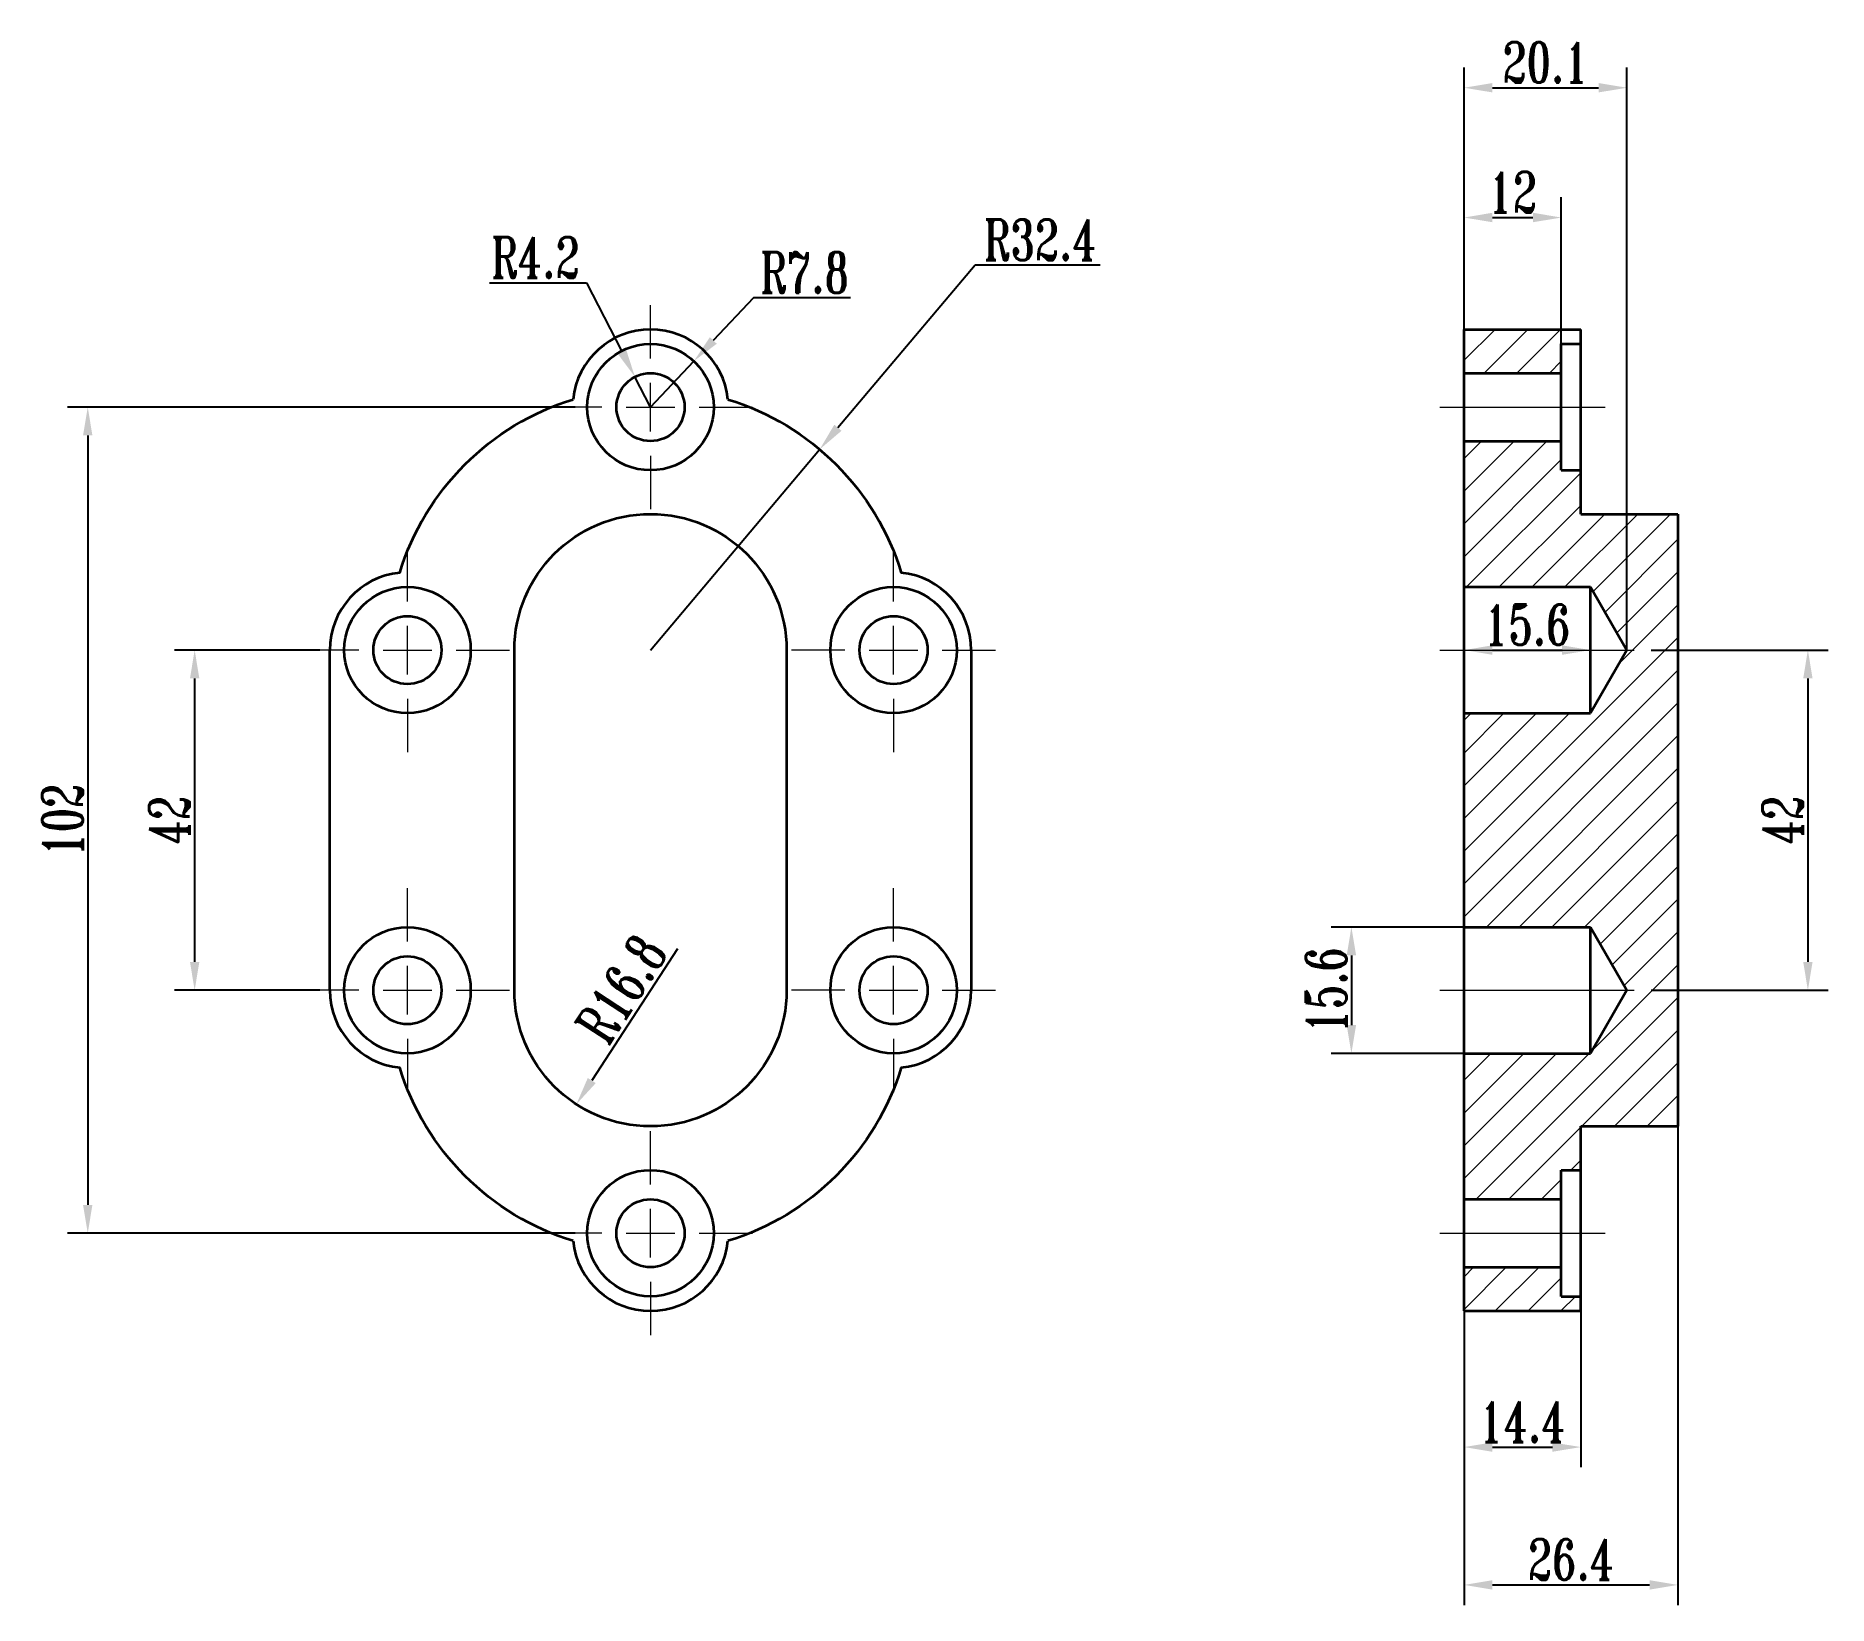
# Model space of a CAD drawing. Header units: millimetres. Extents: x -7 to 214, y 60 to 254.
import ezdxf

# ---------------------------------------------------------------- set-up
doc = ezdxf.new("R2010")
doc.units = ezdxf.units.MM
doc.linetypes.add('ACAD_ISO08W100', pattern=[36, 24, -3, 6, -3])
for name, color, linetype, lineweight in [('剖面线', 142, 'Continuous', 13), ('文本层', 212, 'Continuous', 13), ('点划线', 1, 'ACAD_ISO08W100', 13), ('轮廓线', 7, 'Continuous', 35)]:
    doc.layers.add(name, color=color, linetype=linetype, lineweight=lineweight)
doc.styles.add('数字与字母', font='romant.shx', dxfattribs={"width": 0.7})
doc.dimstyles.new('机械标注', dxfattribs={"dimtxt": 5, "dimasz": 3.5, "dimexe": 2.5, "dimexo": 0, "dimtad": 1, "dimtoh": 1, "dimdec": 1, "dimdsep": 46, "dimtxsty": '数字与字母', "dimcen": -3, "dimadec": 0, "dimazin": 0, "dimtfac": 1, "dimtdec": 1, "dimtmove": 0, "dimatfit": 3, "dimfxl": 0, "dimarcsym": 0})

# ---------------------------------------------------------------- blocks, each defined once
blk = doc.blocks.new('*D1')
at = {"layer": 'Defpoints', "color": 0}
for p in [(28.24, 178.14), (12.77, 136.14), (28.24, 136.14)]:
    blk.add_point(p, dxfattribs=at)
at = {"layer": '文本层', "color": 0, "lineweight": -2}
for p, q in [((28.24, 178.14), (10.27, 178.14)), ((12.77, 174.64), (12.77, 139.64)), ((28.24, 136.14), (10.27, 136.14))]:
    blk.add_line(p, q, dxfattribs=at)
at = {"layer": '文本层', "color": 0}
for points in [[(12.19, 174.64), (13.35, 174.64), (12.77, 178.14)], [(12.19, 139.64), (13.35, 139.64), (12.77, 136.14)]]:
    blk.add_solid(points, dxfattribs=at)
at = {"layer": '文本层', "color": 0, "insert": (9.65, 157.14), "char_height": 5, "attachment_point": 5, "rotation": 90, "style": '数字与字母'}
blk.add_mtext('42', dxfattribs=at)
blk = doc.blocks.new('*D2')
at = {"layer": 'Defpoints', "color": 0}
for p in [(59.74, 208.14), (-0.43, 106.14), (59.74, 106.14)]:
    blk.add_point(p, dxfattribs=at)
at = {"layer": '文本层', "color": 0, "lineweight": -2}
for p, q in [((59.74, 208.14), (-2.93, 208.14)), ((-0.43, 204.64), (-0.43, 109.64)), ((59.74, 106.14), (-2.93, 106.14))]:
    blk.add_line(p, q, dxfattribs=at)
at = {"layer": '文本层', "color": 0}
for points in [[(-1.01, 204.64), (0.15, 204.64), (-0.43, 208.14)], [(-1.01, 109.64), (0.15, 109.64), (-0.43, 106.14)]]:
    blk.add_solid(points, dxfattribs=at)
at = {"layer": '文本层', "color": 0, "insert": (-3.55, 157.14), "char_height": 5, "attachment_point": 5, "rotation": 90, "style": '数字与字母'}
blk.add_mtext('102', dxfattribs=at)
blk = doc.blocks.new('*D3')
at = {"layer": 'Defpoints', "color": 0}
for p in [(192.57, 178.14), (192.57, 136.14), (211.91, 136.14)]:
    blk.add_point(p, dxfattribs=at)
at = {"layer": '文本层', "color": 0, "lineweight": -2}
for p, q in [((192.57, 178.14), (214.41, 178.14)), ((211.91, 174.64), (211.91, 139.64)), ((192.57, 136.14), (214.41, 136.14))]:
    blk.add_line(p, q, dxfattribs=at)
at = {"layer": '文本层', "color": 0}
for points in [[(211.33, 174.64), (212.49, 174.64), (211.91, 178.14)], [(211.33, 139.64), (212.49, 139.64), (211.91, 136.14)]]:
    blk.add_solid(points, dxfattribs=at)
at = {"layer": '文本层', "color": 0, "insert": (208.79, 157.14), "char_height": 5, "attachment_point": 5, "rotation": 90, "style": '数字与字母'}
blk.add_mtext('42', dxfattribs=at)
blk = doc.blocks.new('*D4')
at = {"layer": 'Defpoints', "color": 0}
for p in [(169.47, 143.94), (155.56, 128.34), (169.47, 128.34)]:
    blk.add_point(p, dxfattribs=at)
at = {"layer": '文本层', "color": 0, "lineweight": -2}
for p, q in [((169.47, 143.94), (153.06, 143.94)), ((155.56, 140.44), (155.56, 131.84)), ((169.47, 128.34), (153.06, 128.34))]:
    blk.add_line(p, q, dxfattribs=at)
at = {"layer": '文本层', "color": 0}
for points in [[(154.98, 140.44), (156.14, 140.44), (155.56, 143.94)], [(154.98, 131.84), (156.14, 131.84), (155.56, 128.34)]]:
    blk.add_solid(points, dxfattribs=at)
at = {"layer": '文本层', "color": 0, "insert": (152.44, 136.14), "char_height": 5, "attachment_point": 5, "rotation": 90, "style": '数字与字母'}
blk.add_mtext('15.6', dxfattribs=at)
blk = doc.blocks.new('*D5')
at = {"layer": 'Defpoints', "color": 0}
for p in [(169.47, 96.54), (183.87, 96.54), (183.87, 79.73)]:
    blk.add_point(p, dxfattribs=at)
at = {"layer": '文本层', "color": 0, "lineweight": -2}
for p, q in [((169.47, 96.54), (169.47, 77.23)), ((183.87, 96.54), (183.87, 77.23)), ((172.97, 79.73), (180.37, 79.73))]:
    blk.add_line(p, q, dxfattribs=at)
at = {"layer": '文本层', "color": 0}
for points in [[(172.97, 80.31), (172.97, 79.15), (169.47, 79.73)], [(180.37, 80.31), (180.37, 79.15), (183.87, 79.73)]]:
    blk.add_solid(points, dxfattribs=at)
at = {"layer": '文本层', "color": 0, "insert": (176.67, 82.85), "char_height": 5, "attachment_point": 5, "style": '数字与字母'}
blk.add_mtext('14.4', dxfattribs=at)
blk = doc.blocks.new('*D6')
at = {"layer": 'Defpoints', "color": 0}
for p in [(195.87, 119.34), (169.47, 86.89), (195.87, 62.71)]:
    blk.add_point(p, dxfattribs=at)
at = {"layer": '文本层', "color": 0, "lineweight": -2}
for p, q in [((195.87, 119.34), (195.87, 60.21)), ((169.47, 86.89), (169.47, 60.21)), ((172.97, 62.71), (192.37, 62.71))]:
    blk.add_line(p, q, dxfattribs=at)
at = {"layer": '文本层', "color": 0}
for points in [[(172.97, 63.29), (172.97, 62.13), (169.47, 62.71)], [(192.37, 63.29), (192.37, 62.13), (195.87, 62.71)]]:
    blk.add_solid(points, dxfattribs=at)
at = {"layer": '文本层', "color": 0, "insert": (182.67, 65.84), "char_height": 5, "attachment_point": 5, "style": '数字与字母'}
blk.add_mtext('26.4', dxfattribs=at)
blk = doc.blocks.new('*D7')
at = {"layer": 'Defpoints', "color": 0}
for p in [(181.47, 231.55), (169.47, 217.74), (181.47, 215.94)]:
    blk.add_point(p, dxfattribs=at)
at = {"layer": '文本层', "color": 0, "lineweight": -2}
for p, q in [((169.47, 217.74), (169.47, 234.05)), ((181.47, 215.94), (181.47, 234.05)), ((172.97, 231.55), (177.97, 231.55))]:
    blk.add_line(p, q, dxfattribs=at)
at = {"layer": '文本层', "color": 0}
for points in [[(172.97, 232.14), (172.97, 230.97), (169.47, 231.55)], [(177.97, 232.14), (177.97, 230.97), (181.47, 231.55)]]:
    blk.add_solid(points, dxfattribs=at)
at = {"layer": '文本层', "color": 0, "insert": (175.47, 234.68), "char_height": 5, "attachment_point": 5, "style": '数字与字母'}
blk.add_mtext('12', dxfattribs=at)
blk = doc.blocks.new('*D8')
at = {"layer": 'Defpoints', "color": 0}
for p in [(189.57, 247.58), (169.47, 217.74), (189.57, 178.14)]:
    blk.add_point(p, dxfattribs=at)
at = {"layer": '文本层', "color": 0, "lineweight": -2}
for p, q in [((169.47, 217.74), (169.47, 250.08)), ((189.57, 178.14), (189.57, 250.08)), ((172.97, 247.58), (186.07, 247.58))]:
    blk.add_line(p, q, dxfattribs=at)
at = {"layer": '文本层', "color": 0}
for points in [[(172.97, 248.16), (172.97, 247), (169.47, 247.58)], [(186.07, 248.16), (186.07, 247), (189.57, 247.58)]]:
    blk.add_solid(points, dxfattribs=at)
at = {"layer": '文本层', "color": 0, "insert": (179.52, 250.71), "char_height": 5, "attachment_point": 5, "style": '数字与字母'}
blk.add_mtext('20.1', dxfattribs=at)
blk = doc.blocks.new('*D9')
at = {"layer": 'Defpoints', "color": 0}
for p in [(169.47, 181.7), (185.07, 181.7), (185.07, 178.14)]:
    blk.add_point(p, dxfattribs=at)
at = {"layer": '文本层', "color": 0, "lineweight": -2}
for p, q in [((169.47, 181.7), (169.47, 175.64)), ((185.07, 181.7), (185.07, 175.64)), ((172.97, 178.14), (181.57, 178.14))]:
    blk.add_line(p, q, dxfattribs=at)
at = {"layer": '文本层', "color": 0}
for points in [[(172.97, 178.73), (172.97, 177.56), (169.47, 178.14)], [(181.57, 178.73), (181.57, 177.56), (185.07, 178.14)]]:
    blk.add_solid(points, dxfattribs=at)
at = {"layer": '文本层', "color": 0, "insert": (177.27, 181.27), "char_height": 5, "attachment_point": 5, "style": '数字与字母'}
blk.add_mtext('15.6', dxfattribs=at)
blk = doc.blocks.new('*D10')
at = {"layer": 'Defpoints', "color": 0}
for p in [(89.92, 202.92), (69.04, 178.14)]:
    blk.add_point(p, dxfattribs=at)
at = {"layer": '文本层', "color": 0, "lineweight": -2}
for p, q in [((109.1, 225.68), (92.18, 205.6)), ((124.56, 225.68), (109.1, 225.68)), ((69.04, 178.14), (89.92, 202.92))]:
    blk.add_line(p, q, dxfattribs=at)
at = {"layer": '文本层', "color": 0}
blk.add_solid([(91.73, 205.97), (92.62, 205.22), (89.92, 202.92)], dxfattribs=at)
at = {"layer": '文本层', "color": 0, "insert": (117.14, 228.8), "char_height": 5, "attachment_point": 5, "style": '数字与字母'}
blk.add_mtext('R32.4', dxfattribs=at)
blk = doc.blocks.new('*D12')
at = {"layer": 'Defpoints', "color": 0}
for p in [(74.39, 213.82), (69.04, 208.14)]:
    blk.add_point(p, dxfattribs=at)
at = {"layer": '文本层', "color": 0, "lineweight": -2}
for p, q in [((81.76, 221.63), (76.79, 216.37)), ((93.72, 221.63), (81.76, 221.63)), ((69.04, 208.14), (74.39, 213.82))]:
    blk.add_line(p, q, dxfattribs=at)
at = {"layer": '文本层', "color": 0}
blk.add_solid([(76.37, 216.77), (77.22, 215.97), (74.39, 213.82)], dxfattribs=at)
at = {"layer": '文本层', "color": 0, "insert": (88.05, 224.76), "char_height": 5, "attachment_point": 5, "style": '数字与字母'}
blk.add_mtext('R7.8', dxfattribs=at)
blk = doc.blocks.new('*D13')
at = {"layer": 'Defpoints', "color": 0}
for p in [(67.12, 211.88), (69.04, 208.14)]:
    blk.add_point(p, dxfattribs=at)
at = {"layer": '文本层', "color": 0, "lineweight": -2}
for p, q in [((49.17, 223.49), (61.13, 223.49)), ((61.13, 223.49), (65.51, 214.99)), ((69.04, 208.14), (67.12, 211.88))]:
    blk.add_line(p, q, dxfattribs=at)
at = {"layer": '文本层', "color": 0}
blk.add_solid([(66.03, 215.25), (65, 214.72), (67.12, 211.88)], dxfattribs=at)
at = {"layer": '文本层', "color": 0, "insert": (54.84, 226.61), "char_height": 5, "attachment_point": 5, "style": '数字与字母'}
blk.add_mtext('R4.2', dxfattribs=at)
blk = doc.blocks.new('*D14')
at = {"layer": 'Defpoints', "color": 0}
for p in [(69.04, 136.14), (59.89, 122.06)]:
    blk.add_point(p, dxfattribs=at)
at = {"layer": '文本层', "color": 0, "lineweight": -2}
blk.add_line((72.38, 141.27), (61.79, 124.99), dxfattribs=at)
at = {"layer": '文本层', "color": 0}
blk.add_solid([(61.3, 125.31), (62.28, 124.67), (59.89, 122.06)], dxfattribs=at)
at = {"layer": '文本层', "color": 0, "insert": (65.42, 136.3), "char_height": 5, "attachment_point": 5, "rotation": 56.9676, "style": '数字与字母'}
blk.add_mtext('R16.8', dxfattribs=at)

msp = doc.modelspace()

# ---------------------------------------------------------------- hatches: boundary and pattern name
at = {"layer": '剖面线'}
h = msp.add_hatch(dxfattribs=at)
h.set_pattern_fill('ANSI31', color=256, scale=0.9, style=0)
h.paths.add_polyline_path([(195.87, 194.94), (183.87, 194.94), (183.87, 200.34), (181.47, 200.34), (181.47, 203.94), (169.47, 203.94), (169.47, 185.94), (185.07, 185.94), (189.57, 178.14), (185.07, 170.34), (169.47, 170.34), (169.47, 143.94), (185.07, 143.94), (189.57, 136.14), (185.07, 128.34), (169.47, 128.34), (169.47, 110.34), (181.47, 110.34), (181.47, 113.94), (183.87, 113.94), (183.87, 119.34), (195.87, 119.34)])
h.paths.add_polyline_path([(181.47, 101.94), (169.47, 101.94), (169.47, 96.54), (183.87, 96.54), (183.87, 98.34), (181.47, 98.34)])
h.paths.add_polyline_path([(181.47, 215.94), (183.87, 215.94), (183.87, 217.74), (169.47, 217.74), (169.47, 212.34), (181.47, 212.34)])

# ---------------------------------------------------------------- linework, layer by layer
at = {"layer": '点划线'}
for p, q in [((69.04, 214.14), (69.04, 220.74)), ((69.04, 205.14), (69.04, 211.14)), ((69.04, 205.14), (69.04, 211.14)), ((63.04, 208.14), (56.44, 208.14)), ((66.04, 208.14), (72.04, 208.14)), ((66.04, 208.14), (72.04, 208.14)), ((75.04, 208.14), (81.64, 208.14)), ((166.47, 208.14), (186.87, 208.14)), ((69.04, 202.14), (69.04, 195.54)), ((39.04, 184.14), (39.04, 190.74)), ((99.04, 184.14), (99.04, 190.74)), ((39.04, 184.14), (39.04, 188.94)), ((39.04, 175.14), (39.04, 181.14)), ((39.04, 175.14), (39.04, 181.14)), ((39.04, 175.14), (39.04, 181.14)), ((99.04, 175.14), (99.04, 181.14)), ((99.04, 175.14), (99.04, 181.14)), ((33.04, 178.14), (26.44, 178.14)), ((33.04, 178.14), (28.24, 178.14)), ((36.04, 178.14), (42.04, 178.14)), ((36.04, 178.14), (42.04, 178.14)), ((36.04, 178.14), (42.04, 178.14)), ((45.04, 178.14), (49.84, 178.14)), ((45.04, 178.14), (51.64, 178.14)), ((93.04, 178.14), (86.44, 178.14)), ((96.04, 178.14), (102.04, 178.14)), ((96.04, 178.14), (102.04, 178.14)), ((105.04, 178.14), (111.64, 178.14)), ((166.47, 178.14), (192.57, 178.14)), ((39.04, 172.14), (39.04, 167.34)), ((39.04, 172.14), (39.04, 165.54)), ((99.04, 172.14), (99.04, 165.54)), ((39.04, 142.14), (39.04, 148.74)), ((99.04, 142.14), (99.04, 148.74)), ((39.04, 133.14), (39.04, 139.14)), ((39.04, 133.14), (39.04, 139.14)), ((99.04, 133.14), (99.04, 139.14)), ((99.04, 133.14), (99.04, 139.14)), ((33.04, 136.14), (26.44, 136.14)), ((36.04, 136.14), (42.04, 136.14)), ((36.04, 136.14), (42.04, 136.14)), ((45.04, 136.14), (51.64, 136.14)), ((93.04, 136.14), (86.44, 136.14)), ((96.04, 136.14), (102.04, 136.14)), ((96.04, 136.14), (102.04, 136.14)), ((105.04, 136.14), (111.64, 136.14)), ((166.47, 136.14), (192.57, 136.14)), ((39.04, 130.14), (39.04, 123.54)), ((99.04, 130.14), (99.04, 123.54)), ((69.04, 112.14), (69.04, 118.74)), ((69.04, 103.14), (69.04, 109.14)), ((69.04, 103.14), (69.04, 109.14)), ((63.04, 106.14), (56.44, 106.14)), ((66.04, 106.14), (72.04, 106.14)), ((66.04, 106.14), (72.04, 106.14)), ((75.04, 106.14), (81.64, 106.14)), ((166.47, 106.14), (186.87, 106.14)), ((69.04, 100.14), (69.04, 93.54))]:
    msp.add_line(p, q, dxfattribs=at)
at = {"layer": '轮廓线'}
for p, q in [((169.47, 217.74), (183.87, 217.74)), ((169.47, 96.54), (169.47, 217.74)), ((183.87, 194.94), (183.87, 217.74)), ((181.47, 200.34), (181.47, 215.94)), ((181.47, 215.94), (183.87, 215.94)), ((169.47, 212.34), (181.47, 212.34)), ((169.47, 203.94), (181.47, 203.94)), ((181.47, 200.34), (183.87, 200.34)), ((183.87, 194.94), (195.87, 194.94)), ((195.87, 194.94), (195.87, 119.34)), ((169.47, 185.94), (185.07, 185.94)), ((185.07, 170.34), (185.07, 185.94)), ((185.07, 185.94), (189.57, 178.14)), ((189.57, 178.14), (185.07, 170.34)), ((169.47, 170.34), (185.07, 170.34)), ((169.47, 143.94), (185.07, 143.94)), ((185.07, 128.34), (185.07, 143.94)), ((185.07, 143.94), (189.57, 136.14)), ((189.57, 136.14), (185.07, 128.34)), ((169.47, 128.34), (185.07, 128.34)), ((183.87, 119.34), (195.87, 119.34)), ((183.87, 96.54), (183.87, 119.34)), ((181.47, 98.34), (181.47, 113.94)), ((181.47, 113.94), (183.87, 113.94)), ((169.47, 110.34), (181.47, 110.34)), ((169.47, 101.94), (181.47, 101.94)), ((181.47, 98.34), (183.87, 98.34)), ((169.47, 96.54), (183.87, 96.54))]:
    msp.add_line(p, q, dxfattribs=at)
for points in [[(38.08, 187.69, -0.247973), (59.49, 209.1, -0.247973)], [(78.6, 209.1, -0.247973), (100, 187.69)], [(59.49, 105.18, -0.247973), (38.08, 126.59)], [(100, 126.59, -0.247973), (78.6, 105.18, -0.247973)]]:
    msp.add_lwpolyline(points, format="xyb", dxfattribs=at)
msp.add_lwpolyline([(52.24, 136.14), (52.24, 178.14, -1), (85.84, 178.14), (85.84, 136.14, -1)], format="xyb", close=True, dxfattribs=at)
for points in [[(29.44, 136.14), (29.44, 178.14)], [(108.64, 178.14), (108.64, 136.14)]]:
    msp.add_lwpolyline(points, dxfattribs=at)
for centre, radius in [((69.04, 208.14), 7.8), ((69.04, 208.14), 4.2), ((39.04, 178.14), 7.8), ((99.04, 178.14), 7.8), ((39.04, 178.14), 4.2), ((99.04, 178.14), 4.2), ((39.04, 136.14), 7.8), ((99.04, 136.14), 7.8), ((39.04, 136.14), 4.2), ((99.04, 136.14), 4.2), ((69.04, 106.14), 7.8), ((69.04, 106.14), 4.2)]:
    msp.add_circle(centre, radius, dxfattribs=at)
for centre, start, end in [((69.04, 208.14), 5.7392, 174.2608), ((39.04, 178.14), 95.7392, 180), ((99.04, 178.14), 0, 84.2608), ((39.04, 136.14), 180, 264.2608), ((99.04, 136.14), 275.7392, 0), ((69.04, 106.14), 185.7392, 354.2608)]:
    msp.add_arc(centre, 9.6, start, end, dxfattribs=at)

# ---------------------------------------------------------------- dimensions: what is measured, and where the dimension line sits
at = {"layer": '文本层'}
for base, p1, p2, picture, middle in [((189.57, 247.58), (169.47, 217.74), (189.57, 178.14), '*D8', (179.52, 250.71)), ((181.47, 231.55), (169.47, 217.74), (181.47, 215.94), '*D7', (175.47, 234.68)), ((185.07, 178.14), (169.47, 181.7), (185.07, 181.7), '*D9', (177.27, 181.27)), ((195.87, 62.71), (169.47, 86.89), (195.87, 119.34), '*D6', (182.67, 65.84)), ((183.87, 79.73), (169.47, 96.54), (183.87, 96.54), '*D5', (176.67, 82.85))]:
    dim = msp.add_linear_dim(base=base, p1=p1, p2=p2, dimstyle='机械标注', dxfattribs=at)
    dim.commit()
    dim.dimension.update_dxf_attribs({"geometry": picture, "text_midpoint": middle})
for center, mpoint, picture, middle in [((69.04, 178.14), (89.92, 202.92), '*D10', (117.14, 225.68)), ((69.04, 208.14), (67.12, 211.88), '*D13', (54.84, 223.49)), ((69.04, 208.14), (74.39, 213.82), '*D12', (88.05, 221.63)), ((69.04, 136.14), (59.89, 122.06), '*D14', (68.04, 134.6))]:
    dim = msp.add_radius_dim(center=center, mpoint=mpoint, dimstyle='机械标注', dxfattribs=at)
    dim.commit()
    dim.dimension.update_dxf_attribs({"geometry": picture, "text_midpoint": middle, "dimtype": 164})
for base, p1, p2, picture, middle in [((-0.43, 106.14), (59.74, 208.14), (59.74, 106.14), '*D2', (-3.55, 157.14)), ((12.77, 136.14), (28.24, 178.14), (28.24, 136.14), '*D1', (9.65, 157.14)), ((211.91, 136.14), (192.57, 178.14), (192.57, 136.14), '*D3', (208.79, 157.14)), ((155.56, 128.34), (169.47, 143.94), (169.47, 128.34), '*D4', (152.44, 136.14))]:
    dim = msp.add_linear_dim(base=base, p1=p1, p2=p2, angle=90, dimstyle='机械标注', dxfattribs=at)
    dim.commit()
    dim.dimension.update_dxf_attribs({"geometry": picture, "text_midpoint": middle})

doc.saveas('drawing.dxf')
